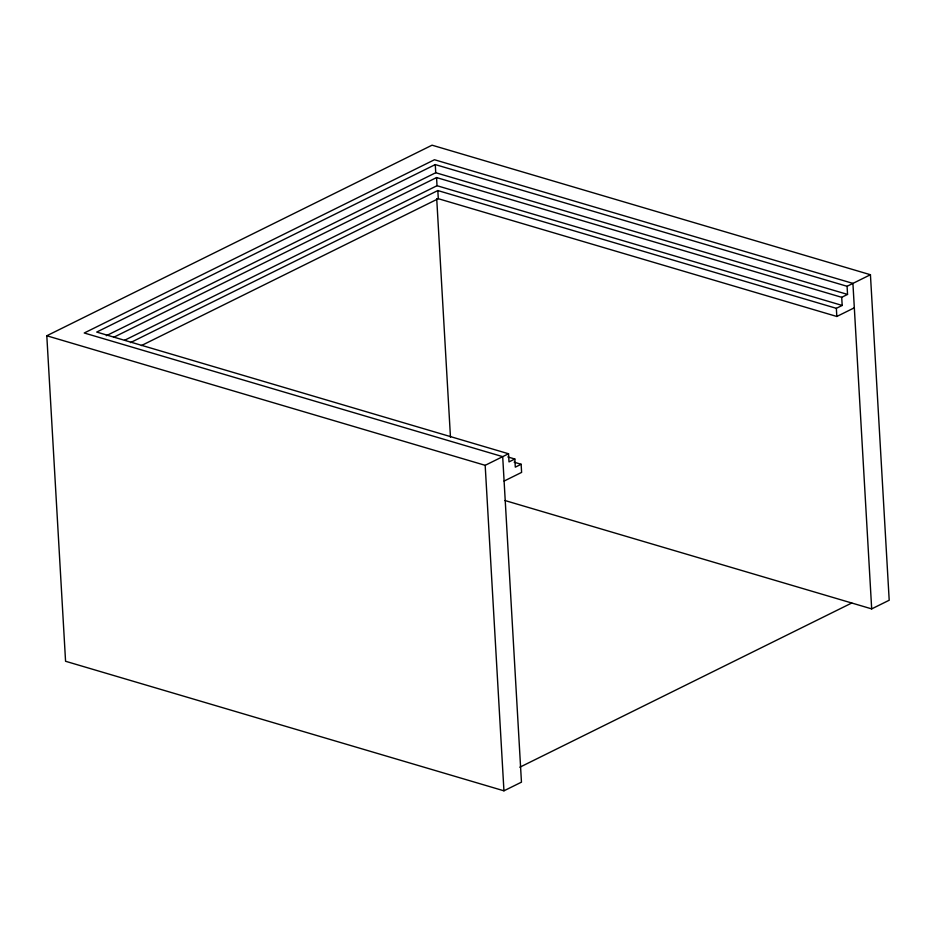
<?xml version="1.0" encoding="UTF-8"?>
<svg xmlns="http://www.w3.org/2000/svg" width="936" height="936" viewBox="0 0 936 936"><rect width="100%" height="100%" fill="white"/><g stroke="black" fill="none" stroke-linecap="round" stroke-linejoin="round"><path stroke-width="1.4" d="M871.685 608.891L852.918 283.397L434.468 159.74L84.24 332.994L502.69 456.651L521.457 782.157L503.942 790.815L65.567 661.272L46.8 335.767L432.058 145.185L870.433 274.728L889.2 600.233L871.685 608.891L504.972 500.526M870.433 274.728L847.08 286.287L435.275 164.584L96.712 332.069L508.529 453.761L508.997 461.904L514.835 459.014L515.303 467.158L521.141 464.268L521.609 472.399L504.094 481.069M106.341 335.685L435.743 172.727L847.548 294.419L847.08 286.287M113.584 337.346L436.55 177.571L841.71 297.309L847.548 294.419M124.523 340.306L437.018 185.714L842.189 305.44L841.71 297.309M130.467 342.611L437.826 190.558L836.351 308.33L842.189 305.44M141.394 345.571L438.294 198.701L836.819 316.473L854.322 307.804M46.8 335.767L485.176 465.321L508.529 453.761M519.831 767.216L851.76 603.006M507.827 456.943L514.835 459.014M514.145 462.197L521.141 464.268M836.351 308.33L836.819 316.473M485.176 465.321L503.942 790.815M437.826 190.558L438.294 198.701M436.55 177.571L437.018 185.714M435.275 164.584L435.743 172.727M436.714 198.689L450.473 437.241"/></g></svg>
